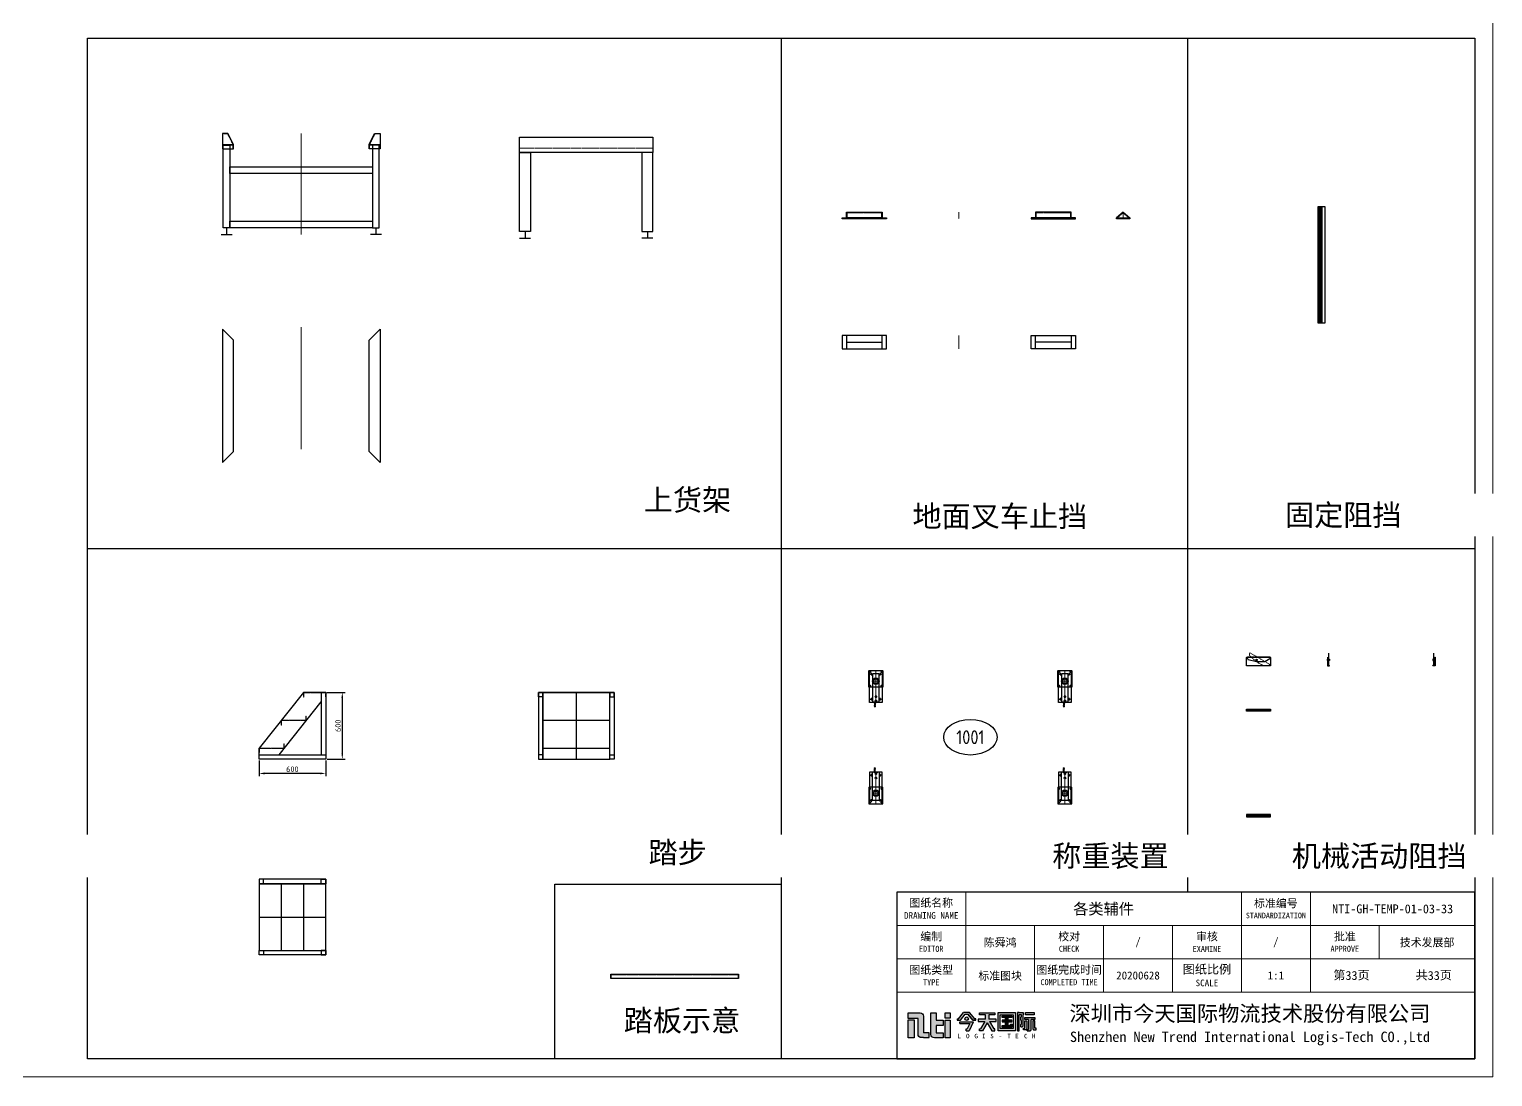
# Model space of a CAD drawing. Header units: millimetres. Extents: x 13310 to 204601, y -25828 to 2684.
# Drawn here: x 20078 to 33241, y -25828 to -16404 of the extents above; entities that cross this region are included whole.
import ezdxf
from ezdxf.enums import TextEntityAlignment as Align

# ---------------------------------------------------------------- set-up
doc = ezdxf.new("R2010")
doc.units = ezdxf.units.MM
doc.linetypes.add('CENTER', pattern=[2, 1.25, -0.25, 0.25, -0.25])
doc.linetypes.add('DASHED2', pattern=[9.525, 6.35, -3.175])
for name, color, linetype, lineweight in [('NTI-中心线层', 1, 'CENTER', 5), ('NTI-标注层', 3, 'Continuous', 9), ('NTI-细实线', 7, 'Continuous', 9), ('NTI-虚线层', 5, 'DASHED2', 9)]:
    doc.layers.add(name, color=color, linetype=linetype, lineweight=lineweight)
doc.layers.add('NTI-粗实线', color=7, linetype='Continuous')
doc.layers.add('NTI-编号层', color=6, linetype='Continuous')
doc.layers.add('NTI-输送设备', color=7, linetype='Continuous', plot=False)
doc.styles.add('NTI标准图块应用文字样式', font='gbenor.shx', dxfattribs={"height": 3.5})
doc.styles.get("Standard").update_dxf_attribs({"font": 'gbenor.shx'})
doc.styles.add('标题栏', font='')
doc.styles.get('标题栏').set_extended_font_data('SimSun')
doc.dimstyles.new('ISO-25', dxfattribs={"dimtxt": 2.5, "dimasz": 2.5, "dimexe": 1.25, "dimexo": 0.625, "dimtad": 1, "dimtxsty": 'Standard', "dimcen": 2.5, "dimadec": 0, "dimazin": 0, "dimtfac": 1, "dimtmove": 0, "dimatfit": 3, "dimfxl": 1, "dimarcsym": 0})

# ---------------------------------------------------------------- blocks, each defined once
blk = doc.blocks.new('*U79')
at = {"layer": 'NTI-输送设备', "color": 2, "const_width": 40}
blk.add_lwpolyline([(-38, 525), (-38, -525)], dxfattribs=at)
at = {"layer": 'NTI-输送设备'}
blk.add_lwpolyline([(-58, 525), (0, 525), (0, -525), (-58, -525)], close=True, dxfattribs=at)
at = {"layer": 'NTI-编号层', "style": 'NTI标准图块应用文字样式'}
for tag, p, flags in [('011备注', (-96, 204), 1), ('012设计单位', (-96, 199), 3)]:
    blk.add_attdef(tag, p, '', height=3.5, dxfattribs=dict(at, flags=flags))
blk = doc.blocks.new('图块标准图框标题栏')
h = blk.add_hatch(color=1)
h.dxf.hatch_style = 1
h.paths.add_polyline_path([(-126.08, 8.76), (-127.42, 8.76), (-127.42, 4.73), (-126.08, 4.73)])
h.paths.add_polyline_path([(-124, 9.62, 0.414214), (-124.75, 10.37), (-125.22, 10.37), (-127.41, 10.37), (-127.41, 9.11), (-125.22, 9.11), (-125.22, 5.54, 0.414214), (-124.47, 4.79), (-124, 4.79), (-122.69, 4.79), (-122.69, 5.9), (-124, 5.9)])
h.paths.add_polyline_path([(-121.17, 8.75), (-121.17, 10.37), (-122.3, 10.37), (-122.3, 5.5, 0.414214), (-121.55, 4.75), (-121.17, 4.75), (-119.6, 4.75), (-119.6, 5.89), (-121.17, 5.89), (-121.17, 7.51), (-119.6, 7.51), (-119.6, 8.75)])
h.paths.add_polyline_path([(-117.97, 8.75), (-119.09, 8.75), (-119.09, 4.75), (-117.97, 4.75)])
h.paths.add_polyline_path([(-117.97, 10.37), (-119.09, 10.37), (-119.09, 9.13), (-117.97, 9.13)])
h = blk.add_hatch(color=256)
h.dxf.hatch_style = 1
h.paths.add_polyline_path([(-113.64, 10.45), (-114.96, 10.45), (-116.14, 9.05), (-116.4, 9.05), (-116.4, 8.75), (-115.7, 8.75), (-114.6, 10.05), (-114, 10.05), (-112.9, 8.75), (-112.2, 8.75), (-112.2, 9.05), (-112.45, 9.05)])
h.paths.add_polyline_path([(-113.88, 9.05, 1), (-114.66, 9.05, 1)])
h.paths.add_polyline_path([(-112.8, 8.25), (-112.8, 8.35), (-115.8, 8.35), (-115.8, 7.95), (-113.6, 7.95), (-114.2, 6.75), (-114.4, 6.75), (-114.4, 6.35), (-113.75, 6.35)])
h.paths.add_polyline_path([(-107.63, 8.95), (-109.33, 8.95), (-109.33, 9.95), (-107.93, 9.95), (-107.93, 10.35), (-111.43, 10.35), (-111.43, 9.95), (-110.03, 9.95), (-110.03, 8.95), (-111.73, 8.95), (-111.73, 8.45), (-110.19, 8.45), (-111.19, 6.75), (-111.43, 6.75), (-111.43, 6.35), (-110.73, 6.35), (-109.68, 8.14), (-108.63, 6.35), (-107.93, 6.35), (-107.93, 6.75), (-108.16, 6.75), (-109.16, 8.45), (-107.63, 8.45)])
h.paths.add_polyline_path([(-103.33, 10.45), (-107.23, 10.45), (-107.23, 6.35), (-103.33, 6.35)])
h.paths.add_polyline_path([(-106.73, 9.95), (-103.83, 9.95), (-103.83, 6.85), (-106.73, 6.85)], flags=16)
h.paths.add_polyline_path([(-106.33, 8.75), (-105.53, 8.75), (-105.53, 9.35), (-106.33, 9.35), (-106.33, 9.65), (-104.13, 9.65), (-104.13, 9.35), (-105.03, 9.35), (-105.03, 8.75), (-104.13, 8.75), (-104.13, 8.35), (-105.03, 8.35), (-105.03, 7.55), (-104.43, 7.55), (-104.43, 7.85), (-104.13, 7.85), (-104.13, 7.55), (-104.13, 7.15), (-106.33, 7.15), (-106.33, 7.55), (-105.53, 7.55), (-105.53, 8.35), (-106.33, 8.35)], flags=0)
h.paths.add_polyline_path([(-101.57, 8.95), (-101.67, 9.05), (-101.67, 9.15), (-101.57, 9.25), (-101.57, 9.95), (-101.57, 10.45), (-102.47, 10.45), (-102.87, 10.45), (-102.87, 6.35), (-102.47, 6.35), (-102.47, 9.95), (-101.97, 9.95), (-101.97, 9.45), (-102.07, 9.45), (-102.07, 8.75), (-101.97, 8.65), (-101.97, 7.85), (-102.07, 7.75), (-102.07, 7.25), (-101.97, 7.25), (-101.82, 7.25, 0.414214), (-101.57, 7.5)])
h.paths.add_polyline_path([(-98.97, 9.35), (-101.17, 9.35), (-101.17, 8.85), (-100.37, 8.85), (-100.37, 6.65), (-100.67, 6.65), (-100.67, 6.35), (-100.37, 6.35), (-100.07, 6.35), (-100.02, 6.35, 0.414214), (-99.77, 6.6), (-99.77, 8.85), (-98.97, 8.85)])
h.paths.add_polyline_path([(-99.07, 10.45), (-101.07, 10.45), (-101.07, 9.95), (-99.07, 9.95)])
h.paths.add_polyline_path([(-100.77, 8.55), (-101.17, 8.55), (-101.17, 6.95), (-101.47, 6.95), (-101.47, 6.55), (-101.17, 6.55), (-101.02, 6.55, 0.414214), (-100.77, 6.8)])
h.paths.add_polyline_path([(-98.97, 8.55), (-99.37, 8.55), (-99.37, 6.8, 0.414214), (-99.12, 6.55), (-98.97, 6.55), (-98.67, 6.55), (-98.67, 6.95), (-98.97, 6.95)])
h = blk.add_hatch(color=256)
h.dxf.hatch_style = 1
h.paths.add_polyline_path([(-105.03, 8.75), (-105.03, 9.35), (-104.13, 9.35), (-104.13, 9.65), (-106.33, 9.65), (-106.33, 9.35), (-105.53, 9.35), (-105.53, 8.75), (-106.33, 8.75), (-106.33, 8.35), (-105.53, 8.35), (-105.53, 7.55), (-106.33, 7.55), (-106.33, 7.15), (-104.13, 7.15), (-104.13, 7.55), (-104.13, 7.85), (-104.43, 7.85), (-104.43, 7.55), (-105.03, 7.55), (-105.03, 8.35), (-104.13, 8.35), (-104.13, 8.75)])
for p, q in [((-116.14, 9.05), (-114.96, 10.45)), ((-115.7, 8.75), (-114.6, 10.05)), ((-113.64, 10.45), (-114.96, 10.45)), ((-114.6, 10.05), (-114, 10.05)), ((-114.6, 10.05), (-114, 10.05)), ((-114, 10.05), (-112.9, 8.75)), ((-112.9, 8.75), (-114, 10.05)), ((-112.45, 9.05), (-113.64, 10.45)), ((-116.4, 9.05), (-116.4, 8.75)), ((-116.4, 9.05), (-116.14, 9.05)), ((-116.4, 8.75), (-115.7, 8.75)), ((-115.8, 7.95), (-113.6, 7.95)), ((-114.4, 6.35), (-114.4, 6.75)), ((-114.4, 6.75), (-114.2, 6.75)), ((-113.6, 7.95), (-114.2, 6.75)), ((-112.8, 8.25), (-113.75, 6.35)), ((-112.9, 8.75), (-112.2, 8.75)), ((-112.2, 8.75), (-112.9, 8.75)), ((-112.2, 9.05), (-112.45, 9.05)), ((-112.2, 8.75), (-112.2, 9.05)), ((-111.43, 6.75), (-111.19, 6.75)), ((-111.43, 6.35), (-111.43, 6.75)), ((-110.19, 8.45), (-111.19, 6.75)), ((-109.68, 8.14), (-110.73, 6.35)), ((-109.68, 8.14), (-108.63, 6.35)), ((-109.16, 8.45), (-108.16, 6.75)), ((-107.93, 6.75), (-108.16, 6.75)), ((-107.93, 6.35), (-107.93, 6.75)), ((-102.07, 7.25), (-101.97, 7.25)), ((-101.57, 9.25), (-101.67, 9.15)), ((-101.67, 9.15), (-101.67, 9.05)), ((-101.57, 8.95), (-101.67, 9.05)), ((-110.73, 6.35), (-111.43, 6.35)), ((-108.63, 6.35), (-107.93, 6.35))]:
    blk.add_line(p, q)
at = {"color": 7, "linetype": 'Continuous'}
for p, q in [((-115.8, 7.95), (-115.8, 8.35)), ((-115.8, 8.35), (-112.8, 8.35)), ((-112.8, 8.35), (-112.8, 8.25)), ((-99.77, 6.6), (-99.77, 8.65))]:
    blk.add_line(p, q, dxfattribs=at)
at = {"color": 1}
for points in [[(-125.22, 9.11), (-127.41, 9.11), (-127.41, 10.37), (-125.22, 10.37)], [(-121.17, 8.75), (-119.6, 8.75), (-119.6, 7.51), (-121.17, 7.51)], [(-121.17, 7.51), (-121.17, 5.89)], [(-124, 4.79), (-122.69, 4.79), (-122.69, 5.9), (-124, 5.9)], [(-121.17, 5.89), (-119.6, 5.89), (-119.6, 4.75), (-121.17, 4.75)]]:
    blk.add_lwpolyline(points, dxfattribs=at)
for points in [[(-125.22, 10.37), (-124.75, 10.37, -0.414214), (-124, 9.62), (-124, 5.9)], [(-121.17, 4.75), (-121.55, 4.75, -0.414214), (-122.3, 5.5), (-122.3, 10.37), (-121.17, 10.37), (-121.17, 8.75)], [(-124, 4.79), (-124.47, 4.79, -0.414214), (-125.22, 5.54), (-125.22, 9.11)]]:
    blk.add_lwpolyline(points, format="xyb", dxfattribs=at)
for points in [[(-119.09, 10.37), (-117.97, 10.37), (-117.97, 9.13), (-119.09, 9.13)], [(-127.42, 8.76), (-126.08, 8.76), (-126.08, 4.73), (-127.42, 4.73)], [(-119.09, 8.75), (-117.97, 8.75), (-117.97, 4.75), (-119.09, 4.75)]]:
    blk.add_lwpolyline(points, close=True, dxfattribs=at)
for points in [[(-110.03, 9.95), (-111.43, 9.95), (-111.43, 10.35), (-107.93, 10.35), (-107.93, 9.95), (-109.33, 9.95)], [(-110.03, 8.95), (-110.03, 9.95)], [(-109.33, 9.95), (-109.33, 8.95)], [(-102.47, 10.45), (-102.87, 10.45), (-102.87, 6.35), (-102.47, 6.35), (-102.47, 9.95)], [(-102.47, 10.45), (-101.57, 10.45), (-101.57, 9.95)], [(-101.97, 9.95), (-102.47, 9.95)], [(-101.57, 9.25), (-101.57, 9.95)], [(-110.03, 8.95), (-111.73, 8.95), (-111.73, 8.45), (-110.19, 8.45)], [(-109.16, 8.45), (-107.63, 8.45), (-107.63, 8.95), (-109.33, 8.95)], [(-105.53, 9.35), (-106.33, 9.35), (-106.33, 9.65), (-104.13, 9.65), (-104.13, 9.35), (-105.03, 9.35)], [(-105.53, 8.75), (-106.33, 8.75), (-106.33, 8.35), (-105.53, 8.35)], [(-104.13, 7.55), (-104.13, 7.15), (-106.33, 7.15), (-106.33, 7.55), (-105.53, 7.55)], [(-105.53, 8.75), (-105.53, 9.35)], [(-105.53, 7.55), (-105.53, 8.35)], [(-105.03, 9.35), (-105.03, 8.75)], [(-105.03, 8.35), (-104.13, 8.35), (-104.13, 8.75), (-105.03, 8.75)], [(-105.03, 8.35), (-105.03, 7.55)], [(-105.03, 7.55), (-104.43, 7.55)], [(-104.43, 7.55), (-104.43, 7.85), (-104.13, 7.85), (-104.13, 7.55)], [(-101.17, 6.55), (-101.47, 6.55), (-101.47, 6.95), (-101.17, 6.95)], [(-100.37, 8.85), (-101.17, 8.85), (-101.17, 9.35), (-98.97, 9.35), (-98.97, 8.85), (-99.77, 8.85)], [(-100.37, 6.35), (-100.67, 6.35), (-100.67, 6.65), (-100.37, 6.65)], [(-100.37, 8.85), (-100.37, 6.65)], [(-98.97, 6.55), (-98.67, 6.55), (-98.67, 6.95), (-98.97, 6.95)]]:
    blk.add_lwpolyline(points)
for points in [[(-107.23, 10.45), (-103.33, 10.45), (-103.33, 6.35), (-107.23, 6.35)], [(-106.73, 9.95), (-103.83, 9.95), (-103.83, 6.85), (-106.73, 6.85)], [(-101.07, 10.45), (-99.07, 10.45), (-99.07, 9.95), (-101.07, 9.95)]]:
    blk.add_lwpolyline(points, close=True)
at = {"color": 7, "linetype": 'Continuous'}
for points in [[(-102.07, 7.25), (-102.07, 7.75), (-101.97, 7.85), (-101.97, 8.65), (-102.07, 8.75), (-102.07, 9.45), (-101.97, 9.45), (-101.97, 9.95)], [(-104.13, 9.55), (-104.13, 9.65), (-106.33, 9.65)], [(-114.4, 6.35), (-113.75, 6.35)], [(-100.67, 6.35), (-100.67, 6.55)], [(-100.67, 6.35), (-100.07, 6.35)], [(-100.02, 6.35), (-100.07, 6.35)]]:
    blk.add_lwpolyline(points, dxfattribs=at)
for points in [[(-101.97, 7.25), (-101.82, 7.25, 0.414214), (-101.57, 7.5), (-101.57, 8.95)], [(-101.17, 6.95), (-101.17, 8.55), (-100.77, 8.55), (-100.77, 6.8, -0.414214), (-101.02, 6.55), (-101.17, 6.55)], [(-100.37, 6.35), (-100.02, 6.35, 0.414214), (-99.77, 6.6), (-99.77, 8.85)], [(-98.97, 6.95), (-98.97, 8.55), (-99.37, 8.55), (-99.37, 6.8, 0.414214), (-99.12, 6.55), (-98.97, 6.55)]]:
    blk.add_lwpolyline(points, format="xyb")
blk.add_circle((-114.27, 9.05), 0.388, dxfattribs=at)
at = {"layer": 'NTI-粗实线'}
blk.add_lwpolyline([(-130, 0), (0, 0), (0, 37.5), (-130, 37.5)], close=True, dxfattribs=at)
at = {"layer": 'NTI-细实线'}
for p, q in [((-114.5, 37.5), (-114.5, 15)), ((-52.5, 22.5), (-52.5, 37.5)), ((-37, 22.5), (-37, 37.5)), ((0, 30), (-130, 30)), ((-99, 30), (-99, 15)), ((-83.5, 30), (-83.5, 15)), ((-68, 30), (-68, 15)), ((-21.5, 30), (-21.5, 22.5)), ((0, 22.5), (-130, 22.5)), ((-52.5, 22.5), (-52.5, 15)), ((-37, 22.5), (-37, 15)), ((0, 15), (-130, 15))]:
    blk.add_line(p, q, dxfattribs=at)
at = {"style": '标题栏'}
blk.add_attdef('图纸名称', text='', height=2.5, dxfattribs=at).set_placement((-83.5, 33.75), align=Align.MIDDLE_CENTER)
for tag, height, p in [('标准编号', 2, (-18.5, 33.75)), ('编制人员', 1.8, (-106.75, 26.25)), ('校对人员', 1.8, (-75.75, 26.25)), ('审核人员', 1.8, (-44.75, 26.25)), ('批准', 1.8, (-10.75, 26.25)), ('图纸类型', 1.8, (-106.75, 18.75)), ('图纸完成时间', 1.8, (-75.75, 18.75)), ('图纸比例', 1.8, (-44.75, 18.75)), ('N', 2, (-27.75, 18.75)), ('N', 2, (-9.25, 18.75))]:
    blk.add_attdef(tag, text='', height=height, dxfattribs=at).set_placement(p, align=Align.MIDDLE)
at = {"layer": 'NTI-细实线', "color": 7, "style": '标题栏'}
for s, p in [('L', (-116.36, 4.64)), ('O', (-114.42, 4.64)), ('G', (-112.54, 4.64)), ('I', (-110.82, 4.64)), ('S', (-108.97, 4.64)), ('-', (-107.13, 4.64)), ('T', (-105.13, 4.64)), ('E', (-103.36, 4.64)), ('C', (-101.38, 4.64)), ('H', (-99.62, 4.64))]:
    blk.add_text(s, height=1, dxfattribs=at).set_placement(p)
at = {"layer": 'NTI-细实线', "attachment_point": 5, "style": '标题栏'}
for s, insert, char_height, width in [('图纸名称\\P{\\H0.83333x;DRAWING NAME}', (-122.25, 33.75), 1.8, 15.1979), ('标准编号\\P{\\H0.7x;STANDARDIZATION}', (-44.75, 33.75), 1.8, 15.1979), ('编制\\P{\\H0.75x;EDITOR}', (-122.25, 26.25), 1.8, 14.4665), ('校对\\P{\\H0.75x;CHECK}', (-91.25, 26.25), 1.8, 14.4665), ('审核\\P{\\H0.75x;EXAMINE}', (-60.25, 26.25), 1.8, 14.4665), ('批准\\P{\\H0.75x;APPROVE}', (-29.25, 26.25), 1.8, 14.4665), ('图纸类型\\P{\\H0.75x;TYPE}', (-122.25, 18.75), 1.8, 14.4665), ('图纸完成时间\\P{\\H0.75x;COMPLETED TIME}', (-91.25, 18.75), 1.8, 17.2878), ('图纸比例\\P{\\H0.75x;SCALE}', (-60.25, 18.75), 2, 14.4665), ('第  页', (-27.75, 18.75), 2, 24.25), ('共  页', (-9.25, 18.75), 2, 24.25), ('深圳市今天国际物流技术股份有限公司\\P{\\H0.66667x;Shenzhen New Trend International Logis-Tech CO.,Ltd}', (-50.58, 7.5), 3.5, 116.0664)]:
    blk.add_mtext(s, dxfattribs=dict(at, insert=insert, char_height=char_height, width=width))
blk = doc.blocks.new('*U80')
at = {"layer": 'NTI-中心线层'}
blk.add_line((0, 910), (0, 0), dxfattribs=at)
at = {"layer": 'NTI-虚线层'}
for p, q in [((-663, 905), (-710, 905)), ((-615, 809), (-663, 905)), ((-615, 770), (-615, 809)), ((615, 809), (663, 905)), ((615, 770), (615, 809)), ((663, 905), (710, 905))]:
    blk.add_line(p, q, dxfattribs=at)
for points in [[(-710, 809), (-615, 809), (-615, 804), (-710, 804)], [(710, 809), (615, 809), (615, 804), (710, 804)]]:
    blk.add_lwpolyline(points, close=True, dxfattribs=at)
at = {"layer": 'NTI-输送设备', "color": 3}
for p, q in [((-722, 0), (-622, 0)), ((-672, 60), (-672, 0)), ((722, 0), (622, 0)), ((672, 60), (672, 0))]:
    blk.add_line(p, q, dxfattribs=at)
for points in [[(-660, 910), (-710, 910), (-710, 770), (-610, 770), (-610, 810)], [(-702, 804), (-642, 804), (-642, 60), (-702, 60)], [(660, 910), (710, 910), (710, 770), (610, 770), (610, 810)], [(702, 804), (642, 804), (642, 60), (702, 60)], [(-642, 610), (642, 610), (642, 550), (-642, 550)], [(-642, 120), (642, 120), (642, 60), (-642, 60)]]:
    blk.add_lwpolyline(points, close=True, dxfattribs=at)
blk = doc.blocks.new('*U81')
at = {"layer": 'NTI-中心线层'}
blk.add_line((0, 0), (-1100, 0), dxfattribs=at)
at = {"layer": 'NTI-输送设备', "color": 3}
for points in [[(-980, 610), (-1080, 710), (120, 710), (20, 610), (-980, 610)], [(-980, -610), (-1080, -710), (120, -710), (20, -610), (-980, -610)]]:
    blk.add_lwpolyline(points, dxfattribs=at)
at = {"layer": 'NTI-编号层', "style": 'NTI标准图块应用文字样式'}
for tag, p, flags in [('011备注', (-479, -65), 1), ('012设计单位', (-479, -70), 3)]:
    blk.add_attdef(tag, p, '', height=3.5, dxfattribs=dict(at, flags=flags))
blk = doc.blocks.new('*U74')
at = {"layer": 'NTI-虚线层'}
blk.add_line((-600, 810), (600, 810), dxfattribs=at)
at = {"layer": 'NTI-输送设备', "color": 3}
for p, q in [((-600, 0), (-500, 0)), ((-550, 60), (-550, 0)), ((600, 0), (500, 0)), ((550, 60), (550, 0))]:
    blk.add_line(p, q, dxfattribs=at)
for points in [[(-600, 910), (600, 910), (600, 770), (-600, 770)], [(-600, 770), (-500, 770), (-500, 60), (-600, 60)], [(600, 770), (500, 770), (500, 60), (600, 60)]]:
    blk.add_lwpolyline(points, close=True, dxfattribs=at)
blk = doc.blocks.new('*U294')
at = {"layer": 'NTI-输送设备', "color": 3}
for p, q in [((-600, 300), (-600, -300)), ((-400, 300), (-400, -300)), ((-400, 300), (-400, -300)), ((-200, 300), (-200, -300)), ((-600, 0), (0, 0))]:
    blk.add_line(p, q, dxfattribs=at)
for points in [[(0, 300), (0, 340), (-600, 340), (-600, 300)], [(-600, 340), (-600, 300), (-560, 300), (-560, 340)], [(0, -300), (0, 300), (-600, 300), (-600, -300)], [(0, 340), (0, 300), (-40, 300), (-40, 340)], [(0, -300), (0, -340), (-600, -340), (-600, -300)], [(-600, -340), (-600, -300), (-560, -300), (-560, -340)], [(0, -340), (0, -300), (-40, -300), (-40, -340)]]:
    blk.add_lwpolyline(points, close=True, dxfattribs=at)
at = {"layer": 'NTI-输送设备', "color": 3, "style": 'NTI标准图块应用文字样式', "flags": 3}
blk.add_attdef('012设计单位', (-333, 79), '', height=3.5, dxfattribs=at)
blk = doc.blocks.new('*D131')
at = {"layer": 'Defpoints', "color": 0, "transparency": 16777216}
for p in [(-600, 0), (-600, -129), (0, 0)]:
    blk.add_point(p, dxfattribs=at)
at = {"layer": 'NTI-标注层', "color": 0, "lineweight": -2, "transparency": 16777216}
for p, q in [((-600, -13), (-600, -154)), ((-50, -129), (-550, -129)), ((0, -13), (0, -154))]:
    blk.add_line(p, q, dxfattribs=at)
at = {"layer": 'NTI-标注层', "color": 0, "transparency": 16777216}
for points in [[(-550, -120), (-550, -137), (-600, -129)], [(-50, -120), (-50, -137), (0, -129)]]:
    blk.add_solid(points, dxfattribs=at)
at = {"layer": 'NTI-标注层', "color": 0, "transparency": 16777216, "insert": (-300, -91), "char_height": 50, "attachment_point": 5}
blk.add_mtext('600', dxfattribs=at)
blk = doc.blocks.new('*D132')
at = {"layer": 'Defpoints', "color": 0, "transparency": 16777216}
for p in [(-3, 600), (0, 0), (149, 0)]:
    blk.add_point(p, dxfattribs=at)
at = {"layer": 'NTI-标注层', "color": 0, "lineweight": -2, "transparency": 16777216}
for p, q in [((10, 600), (174, 600)), ((149, 550), (149, 50)), ((12, 0), (174, 0))]:
    blk.add_line(p, q, dxfattribs=at)
at = {"layer": 'NTI-标注层', "color": 0, "transparency": 16777216}
for points in [[(141, 550), (157, 550), (149, 600)], [(141, 50), (157, 50), (149, 0)]]:
    blk.add_solid(points, dxfattribs=at)
at = {"layer": 'NTI-标注层', "color": 0, "transparency": 16777216, "insert": (111, 300), "char_height": 50, "attachment_point": 5, "rotation": 90}
blk.add_mtext('600', dxfattribs=at)
blk = doc.blocks.new('*U87')
at = {"layer": 'NTI-输送设备', "color": 3}
for p, q in [((-300, 0), (300, 0)), ((0, -600), (0, 0)), ((-300, -250), (300, -250)), ((-300, -250), (300, -250)), ((-300, -500), (300, -500))]:
    blk.add_line(p, q, dxfattribs=at)
for points in [[(-300, 0), (-340, 0), (-340, -600), (-300, -600)], [(-340, 0), (-300, 0), (-300, -40), (-340, -40)], [(300, 0), (-300, 0), (-300, -600), (300, -600)], [(300, 0), (340, 0), (340, -600), (300, -600)], [(340, 0), (300, 0), (300, -40), (340, -40)], [(-340, -600), (-300, -600), (-300, -560), (-340, -560)], [(340, -600), (300, -600), (300, -560), (340, -560)]]:
    blk.add_lwpolyline(points, close=True, dxfattribs=at)
blk = doc.blocks.new('地面叉车止挡')
at = {"layer": 'NTI-中心线层'}
for p, q in [((-120, 0), (0, 0)), ((0, 0), (-120, 0))]:
    blk.add_line(p, q, dxfattribs=at)
at = {"layer": 'NTI-输送设备'}
for p, q in [((-60, 1010), (-60, 690)), ((-60, -1010), (-60, -690))]:
    blk.add_line(p, q, dxfattribs=at)
for points in [[(0, 1050), (0, 650), (-120, 650), (-120, 1050)], [(0, 1010), (0, 690), (-120, 690), (-120, 1010)], [(0, -1050), (0, -650), (-120, -650), (-120, -1050)], [(0, -1010), (0, -690), (-120, -690), (-120, -1010)]]:
    blk.add_lwpolyline(points, close=True, dxfattribs=at)
at = {"layer": 'NTI-编号层', "style": 'NTI标准图块应用文字样式', "flags": 3}
blk.add_attdef('012设计单位', (-44, 0), '', height=3.5, dxfattribs=at)
blk = doc.blocks.new('地面叉车止挡(侧视图)')
at = {"layer": 'NTI-中心线层'}
blk.add_line((0, 60), (0, 0), dxfattribs=at)
at = {"layer": 'NTI-虚线层'}
for p, q in [((-1005, 60), (-1005, 8)), ((-1005, 54), (-695, 54)), ((-695, 60), (-695, 8)), ((695, 60), (695, 8)), ((1005, 54), (695, 54)), ((1005, 60), (1005, 8))]:
    blk.add_line(p, q, dxfattribs=at)
at = {"layer": 'NTI-输送设备'}
for points in [[(-1050, 8), (-650, 8), (-650, 0), (-1050, 0)], [(-1010, 60), (-690, 60), (-690, 8), (-1010, 8)], [(1050, 8), (650, 8), (650, 0), (1050, 0)], [(1010, 60), (690, 60), (690, 8), (1010, 8)]]:
    blk.add_lwpolyline(points, close=True, dxfattribs=at)
blk = doc.blocks.new('地面叉车止挡（立面图）')
at = {"layer": 'NTI-中心线层'}
blk.add_line((0, 0), (0, 60), dxfattribs=at)
at = {"layer": 'NTI-虚线层'}
for q in [(-52, 8), (52, 8)]:
    blk.add_line((0, 53), q, dxfattribs=at)
at = {"layer": 'NTI-输送设备'}
for q in [(-60, 8), (60, 8)]:
    blk.add_line((0, 60), q, dxfattribs=at)
blk.add_lwpolyline([(-60, 8), (60, 8), (60, 0), (-60, 0)], close=True, dxfattribs=at)
blk = doc.blocks.new('称重装置（四组模块）')
at = {"layer": 'NTI-中心线层'}
for p, q in [((35972, -24178), (35954, -24178)), ((35986, -24197), (35962, -24197)), ((35963, -24169), (35963, -24187)), ((35974, -24185), (35974, -24209)), ((36014, -24165), (36014, -24451)), ((36042, -24197), (36066, -24197)), ((36054, -24185), (36054, -24209)), ((36056, -24178), (36074, -24178)), ((36065, -24169), (36065, -24187)), ((37672, -24178), (37654, -24178)), ((37686, -24197), (37662, -24197)), ((37663, -24169), (37663, -24187)), ((37674, -24185), (37674, -24209)), ((37714, -24165), (37714, -24451)), ((37742, -24197), (37766, -24197)), ((37754, -24185), (37754, -24209)), ((37756, -24178), (37774, -24178)), ((37765, -24169), (37765, -24187)), ((35972, -24302), (35954, -24302)), ((35963, -24311), (35963, -24293)), ((35984, -24261), (36044, -24261)), ((36056, -24302), (36074, -24302)), ((36065, -24311), (36065, -24293)), ((37672, -24302), (37654, -24302)), ((37663, -24311), (37663, -24293)), ((37684, -24261), (37744, -24261)), ((37756, -24302), (37774, -24302)), ((37765, -24311), (37765, -24293)), ((35986, -24423), (35962, -24423)), ((35974, -24435), (35974, -24411)), ((36042, -24423), (36066, -24423)), ((36054, -24435), (36054, -24411)), ((37686, -24423), (37662, -24423)), ((37674, -24435), (37674, -24411)), ((37742, -24423), (37766, -24423)), ((37754, -24435), (37754, -24411)), ((35986, -25107), (35962, -25107)), ((35974, -25095), (35974, -25119)), ((36014, -25365), (36014, -25079)), ((36042, -25107), (36066, -25107)), ((36054, -25095), (36054, -25119)), ((37686, -25107), (37662, -25107)), ((37674, -25095), (37674, -25119)), ((37714, -25365), (37714, -25079)), ((37742, -25107), (37766, -25107)), ((37754, -25095), (37754, -25119)), ((35972, -25228), (35954, -25228)), ((35963, -25219), (35963, -25237)), ((35984, -25269), (36044, -25269)), ((36056, -25228), (36074, -25228)), ((36065, -25219), (36065, -25237)), ((37672, -25228), (37654, -25228)), ((37663, -25219), (37663, -25237)), ((37684, -25269), (37744, -25269)), ((37756, -25228), (37774, -25228)), ((37765, -25219), (37765, -25237)), ((35972, -25352), (35954, -25352)), ((35986, -25333), (35962, -25333)), ((35963, -25361), (35963, -25343)), ((35974, -25345), (35974, -25321)), ((36042, -25333), (36066, -25333)), ((36054, -25345), (36054, -25321)), ((36056, -25352), (36074, -25352)), ((36065, -25361), (36065, -25343)), ((37672, -25352), (37654, -25352)), ((37686, -25333), (37662, -25333)), ((37663, -25361), (37663, -25343)), ((37674, -25345), (37674, -25321)), ((37742, -25333), (37766, -25333)), ((37754, -25345), (37754, -25321)), ((37756, -25352), (37774, -25352)), ((37765, -25361), (37765, -25343))]:
    blk.add_line(p, q, dxfattribs=at)
at = {"layer": 'NTI-编号层', "ltscale": 10}
blk.add_ellipse((36864, -24765), major_axis=(240, 0), ratio=0.666667, dxfattribs=at)
at = {"layer": 'NTI-输送设备'}
for p, q in [((36044, -24196), (35984, -24196)), ((35984, -24196), (35984, -24315)), ((36044, -24315), (36044, -24196)), ((37744, -24196), (37684, -24196)), ((37684, -24196), (37684, -24315)), ((37744, -24315), (37744, -24196)), ((35984, -24315), (35984, -24450)), ((36044, -24450), (36044, -24315)), ((37684, -24315), (37684, -24450)), ((37744, -24450), (37744, -24315)), ((36044, -24450), (35984, -24450)), ((35997, -24450), (36031, -24450)), ((36005, -24452), (35999, -24452)), ((35999, -24452), (35999, -24458)), ((35999, -24458), (36005, -24458)), ((36011, -24464), (35999, -24464)), ((36011, -24465), (35999, -24465)), ((36000, -24450), (36000, -24452)), ((36028, -24450), (36001, -24450)), ((36002, -24452), (36002, -24458)), ((36002, -24458), (36002, -24464)), ((36002, -24465), (36002, -24479)), ((36002, -24479), (36008, -24479)), ((36002, -24485), (36002, -24479)), ((36005, -24452), (36011, -24452)), ((36011, -24458), (36005, -24458)), ((36011, -24393), (36007, -24399)), ((36007, -24399), (36011, -24406)), ((36011, -24431), (36007, -24437)), ((36007, -24437), (36011, -24444)), ((36008, -24458), (36008, -24464)), ((36008, -24465), (36008, -24479)), ((36008, -24485), (36008, -24479)), ((36009, -24452), (36009, -24458)), ((36010, -24450), (36010, -24452)), ((36018, -24393), (36011, -24393)), ((36011, -24406), (36018, -24406)), ((36018, -24431), (36011, -24431)), ((36011, -24444), (36018, -24444)), ((36011, -24452), (36011, -24458)), ((36022, -24399), (36018, -24393)), ((36018, -24406), (36022, -24399)), ((36022, -24437), (36018, -24431)), ((36018, -24444), (36022, -24437)), ((37744, -24450), (37684, -24450)), ((37697, -24450), (37731, -24450)), ((37705, -24452), (37699, -24452)), ((37699, -24452), (37699, -24458)), ((37699, -24458), (37705, -24458)), ((37711, -24464), (37699, -24464)), ((37711, -24465), (37699, -24465)), ((37700, -24450), (37700, -24452)), ((37728, -24450), (37701, -24450)), ((37702, -24452), (37702, -24458)), ((37702, -24458), (37702, -24464)), ((37702, -24465), (37702, -24479)), ((37702, -24479), (37708, -24479)), ((37702, -24485), (37702, -24479)), ((37705, -24452), (37711, -24452)), ((37711, -24458), (37705, -24458)), ((37711, -24393), (37707, -24399)), ((37707, -24399), (37711, -24406)), ((37711, -24431), (37707, -24437)), ((37707, -24437), (37711, -24444)), ((37708, -24458), (37708, -24464)), ((37708, -24465), (37708, -24479)), ((37708, -24485), (37708, -24479)), ((37709, -24452), (37709, -24458)), ((37710, -24450), (37710, -24452)), ((37718, -24393), (37711, -24393)), ((37711, -24406), (37718, -24406)), ((37718, -24431), (37711, -24431)), ((37711, -24444), (37718, -24444)), ((37711, -24452), (37711, -24458)), ((37722, -24399), (37718, -24393)), ((37718, -24406), (37722, -24399)), ((37722, -24437), (37718, -24431)), ((37718, -24444), (37722, -24437)), ((36002, -24485), (36002, -24491)), ((36002, -24485), (36008, -24485)), ((36008, -24485), (36008, -24491)), ((37702, -24485), (37702, -24491)), ((37702, -24485), (37708, -24485)), ((37708, -24485), (37708, -24491)), ((36044, -25080), (35984, -25080)), ((35984, -25215), (35984, -25080)), ((35997, -25080), (36031, -25080)), ((36011, -25065), (35999, -25065)), ((36011, -25067), (35999, -25067)), ((35999, -25072), (36005, -25072)), ((35999, -25078), (35999, -25072)), ((36005, -25078), (35999, -25078)), ((36000, -25080), (36000, -25078)), ((36028, -25080), (36001, -25080)), ((36002, -25046), (36002, -25040)), ((36002, -25046), (36008, -25046)), ((36002, -25046), (36002, -25051)), ((36002, -25065), (36002, -25051)), ((36002, -25051), (36008, -25051)), ((36002, -25072), (36002, -25067)), ((36002, -25078), (36002, -25072)), ((36011, -25072), (36005, -25072)), ((36005, -25078), (36011, -25078)), ((36007, -25093), (36011, -25087)), ((36011, -25100), (36007, -25093)), ((36007, -25131), (36011, -25125)), ((36011, -25138), (36007, -25131)), ((36008, -25046), (36008, -25040)), ((36008, -25046), (36008, -25051)), ((36008, -25065), (36008, -25051)), ((36008, -25072), (36008, -25067)), ((36009, -25078), (36009, -25072)), ((36010, -25080), (36010, -25078)), ((36011, -25078), (36011, -25072)), ((36011, -25087), (36018, -25087)), ((36018, -25100), (36011, -25100)), ((36011, -25125), (36018, -25125)), ((36018, -25138), (36011, -25138)), ((36018, -25087), (36022, -25093)), ((36022, -25093), (36018, -25100)), ((36018, -25125), (36022, -25131)), ((36022, -25131), (36018, -25138)), ((36044, -25080), (36044, -25215)), ((37744, -25080), (37684, -25080)), ((37684, -25215), (37684, -25080)), ((37697, -25080), (37731, -25080)), ((37711, -25065), (37699, -25065)), ((37711, -25067), (37699, -25067)), ((37699, -25072), (37705, -25072)), ((37699, -25078), (37699, -25072)), ((37705, -25078), (37699, -25078)), ((37700, -25080), (37700, -25078)), ((37728, -25080), (37701, -25080)), ((37702, -25046), (37702, -25040)), ((37702, -25046), (37708, -25046)), ((37702, -25046), (37702, -25051)), ((37702, -25065), (37702, -25051)), ((37702, -25051), (37708, -25051)), ((37702, -25072), (37702, -25067)), ((37702, -25078), (37702, -25072)), ((37711, -25072), (37705, -25072)), ((37705, -25078), (37711, -25078)), ((37707, -25093), (37711, -25087)), ((37711, -25100), (37707, -25093)), ((37707, -25131), (37711, -25125)), ((37711, -25138), (37707, -25131)), ((37708, -25046), (37708, -25040)), ((37708, -25046), (37708, -25051)), ((37708, -25065), (37708, -25051)), ((37708, -25072), (37708, -25067)), ((37709, -25078), (37709, -25072)), ((37710, -25080), (37710, -25078)), ((37711, -25078), (37711, -25072)), ((37711, -25087), (37718, -25087)), ((37718, -25100), (37711, -25100)), ((37711, -25125), (37718, -25125)), ((37718, -25138), (37711, -25138)), ((37718, -25087), (37722, -25093)), ((37722, -25093), (37718, -25100)), ((37718, -25125), (37722, -25131)), ((37722, -25131), (37718, -25138)), ((37744, -25080), (37744, -25215)), ((35984, -25334), (35984, -25215)), ((36044, -25215), (36044, -25334)), ((37684, -25334), (37684, -25215)), ((37744, -25215), (37744, -25334)), ((36044, -25334), (35984, -25334)), ((37744, -25334), (37684, -25334))]:
    blk.add_line(p, q, dxfattribs=at)
for points in [[(36078, -24170), (36078, -24310, -0.414214), (36073, -24315), (35955, -24315, -0.414214), (35950, -24310), (35950, -24170, -0.414214), (35955, -24165), (36073, -24165, -0.414214)], [(37778, -24170), (37778, -24310, -0.414214), (37773, -24315), (37655, -24315, -0.414214), (37650, -24310), (37650, -24170, -0.414214), (37655, -24165), (37773, -24165, -0.414214)], [(36078, -25360), (36078, -25220, 0.414214), (36073, -25215), (35955, -25215, 0.414214), (35950, -25220), (35950, -25360, 0.414214), (35955, -25365), (36073, -25365, 0.414214)], [(37778, -25360), (37778, -25220, 0.414214), (37773, -25215), (37655, -25215, 0.414214), (37650, -25220), (37650, -25360, 0.414214), (37655, -25365), (37773, -25365, 0.414214)]]:
    blk.add_lwpolyline(points, format="xyb", close=True, dxfattribs=at)
for points in [[(35958, -24315), (35958, -24165), (36070, -24165), (36070, -24315)], [(37658, -24315), (37658, -24165), (37770, -24165), (37770, -24315)], [(36070, -24315), (36070, -24451), (35958, -24451), (35958, -24315)], [(37770, -24315), (37770, -24451), (37658, -24451), (37658, -24315)], [(36070, -25215), (36070, -25079), (35958, -25079), (35958, -25215)], [(37770, -25215), (37770, -25079), (37658, -25079), (37658, -25215)], [(35958, -25215), (35958, -25365), (36070, -25365), (36070, -25215)], [(37658, -25215), (37658, -25365), (37770, -25365), (37770, -25215)]]:
    blk.add_lwpolyline(points, dxfattribs=at)
for centre, radius in [((35963, -24178), 4), ((35974, -24197), 6.5), ((36054, -24197), 6.5), ((36065, -24178), 4), ((37663, -24178), 4), ((37674, -24197), 6.5), ((37754, -24197), 6.5), ((37765, -24178), 4), ((35963, -24302), 4), ((36014, -24261), 30), ((36014, -24261), 20), ((36065, -24302), 4), ((37663, -24302), 4), ((37714, -24261), 30), ((37714, -24261), 20), ((37765, -24302), 4), ((35974, -24423), 6.5), ((36014, -24399), 6.5), ((36014, -24437), 6.5), ((36054, -24423), 6.5), ((37674, -24423), 6.5), ((37714, -24399), 6.5), ((37714, -24437), 6.5), ((37754, -24423), 6.5), ((35974, -25107), 6.5), ((36014, -25093), 6.5), ((36014, -25131), 6.5), ((36054, -25107), 6.5), ((37674, -25107), 6.5), ((37714, -25093), 6.5), ((37714, -25131), 6.5), ((37754, -25107), 6.5), ((35963, -25228), 4), ((36014, -25269), 30), ((36014, -25269), 20), ((36065, -25228), 4), ((37663, -25228), 4), ((37714, -25269), 30), ((37714, -25269), 20), ((37765, -25228), 4), ((35963, -25352), 4), ((35974, -25333), 6.5), ((36054, -25333), 6.5), ((36065, -25352), 4), ((37663, -25352), 4), ((37674, -25333), 6.5), ((37754, -25333), 6.5), ((37765, -25352), 4)]:
    blk.add_circle(centre, radius, dxfattribs=at)
for centre, radius, start, end in [((36014, -24399), 6.5, 208.3336, 211.6664), ((36014, -24437), 6.5, 208.3336, 211.6664), ((36014, -24399), 6.5, 267.6433, 272.3567), ((36014, -24437), 6.5, 267.6433, 272.3567), ((36014, -24399), 6.5, 328.3336, 331.6664), ((36014, -24437), 6.5, 328.3336, 331.6664), ((37714, -24399), 6.5, 208.3336, 211.6664), ((37714, -24437), 6.5, 208.3336, 211.6664), ((37714, -24399), 6.5, 267.6433, 272.3567), ((37714, -24437), 6.5, 267.6433, 272.3567), ((37714, -24399), 6.5, 328.3336, 331.6664), ((37714, -24437), 6.5, 328.3336, 331.6664), ((36004, -24493), 2.41, 56.3784, 129.4797), ((36007, -24488), 2.72, 234.531, 299.7394), ((37704, -24493), 2.41, 56.3784, 129.4797), ((37707, -24488), 2.72, 234.531, 299.7394), ((36004, -25038), 2.41, 230.5203, 303.6216), ((36007, -25042), 2.72, 60.2606, 125.469), ((36014, -25093), 6.5, 148.3336, 151.6664), ((36014, -25131), 6.5, 148.3336, 151.6664), ((36014, -25093), 6.5, 87.6433, 92.3567), ((36014, -25131), 6.5, 87.6433, 92.3567), ((36014, -25093), 6.5, 28.3336, 31.6664), ((36014, -25131), 6.5, 28.3336, 31.6664), ((37704, -25038), 2.41, 230.5203, 303.6216), ((37707, -25042), 2.72, 60.2606, 125.469), ((37714, -25093), 6.5, 148.3336, 151.6664), ((37714, -25131), 6.5, 148.3336, 151.6664), ((37714, -25093), 6.5, 87.6433, 92.3567), ((37714, -25131), 6.5, 87.6433, 92.3567), ((37714, -25093), 6.5, 28.3336, 31.6664), ((37714, -25131), 6.5, 28.3336, 31.6664)]:
    blk.add_arc(centre, radius, start, end, dxfattribs=at)
at = {"layer": 'NTI-标注层', "style": 'NTI标准图块应用文字样式'}
for tag, flags, p in [('011备注', 1, (36864, -24963)), ('012设计单位', 3, (36864, -25019))]:
    blk.add_attdef(tag, text='', height=35, dxfattribs=dict(at, flags=flags)).set_placement(p, align=Align.MIDDLE_LEFT)
at = {"layer": 'NTI-编号层', "style": 'NTI标准图块应用文字样式'}
blk.add_attdef('000设备编号', text='', height=125, dxfattribs=at).set_placement((36864, -24765), align=Align.MIDDLE)
blk = doc.blocks.new('*U84')
at = {"layer": 'NTI-中心线层'}
for p, q in [((190, 482), (190, 465)), ((190, -482), (190, -465))]:
    blk.add_line(p, q, dxfattribs=at)
at = {"layer": 'NTI-输送设备', "color": 3}
for p, q in [((100, 482), (315, 482)), ((100, -482), (315, -482))]:
    blk.add_line(p, q, dxfattribs=at)
at = {"layer": 'NTI-输送设备', "color": 3, "const_width": 10}
for points in [[(104, 472), (314, 472)], [(104, -472), (314, -472)]]:
    blk.add_lwpolyline(points, dxfattribs=at)
at = {"layer": 'NTI-输送设备', "color": 3}
for points in [[(100, 485), (315, 485), (315, 465), (100, 465)], [(104, 477), (314, 477), (314, 467), (104, 467)], [(184, 482), (196, 482), (196, 465), (184, 465)], [(100, -485), (315, -485), (315, -465), (100, -465)], [(104, -477), (314, -477), (314, -467), (104, -467)], [(184, -482), (196, -482), (196, -465), (184, -465)]]:
    blk.add_lwpolyline(points, close=True, dxfattribs=at)
at = {"layer": 'NTI-标注层', "style": 'NTI标准图块应用文字样式'}
blk.add_attdef('011备注', (161, -27), '', height=35, dxfattribs=at)
at = {"layer": 'NTI-标注层', "style": 'NTI标准图块应用文字样式', "flags": 3}
blk.add_attdef('012设计单位', (161, -82), '', height=35, dxfattribs=at)
blk = doc.blocks.new('机械活动阻挡（侧视图）')
at = {"layer": 'NTI-虚线层'}
blk.add_lwpolyline([(40, 3), (93, 3, 0.214494), (97, 5), (100, 7, 0.474703), (98, 15), (-75, 115, 0.57735), (-82, 110), (-82, 96, 0.192743), (-81, 93), (-25, 40, 0.057686), (-24, 39), (38, 4, 0.131652)], format="xyb", close=True, dxfattribs=at)
at = {"layer": 'NTI-输送设备', "color": 3}
for points in [[(-102, 78), (102, 78, -0.414214), (108, 73), (108, 0), (-108, 0), (-108, 73, -0.414214)], [(57, 38), (103, 65, 0.214494), (106, 68), (107, 71, 0.474703), (102, 77), (-98, 77, 0.57735), (-103, 70), (-96, 58, 0.192743), (-93, 55), (-17, 38, 0.057686), (-16, 38), (55, 38, 0.131652)]]:
    blk.add_lwpolyline(points, format="xyb", close=True, dxfattribs=at)
blk.add_lwpolyline([(-108, 3), (108, 3)], dxfattribs=at)
blk.add_circle((-18, 52), 6, dxfattribs=at)
blk = doc.blocks.new('机械活动阻挡（立面图）')
at = {"layer": 'NTI-中心线层'}
for p, q in [((-484, 53), (-466, 53)), ((480, 53), (464, 53))]:
    blk.add_line(p, q, dxfattribs=at)
at = {"layer": 'NTI-输送设备', "color": 3}
for p, q in [((-484, 78), (-486, 78)), ((-466, 0), (-466, 3)), ((464, 0), (464, 3)), ((480, 78), (484, 78))]:
    blk.add_line(p, q, dxfattribs=at)
for points in [[(-486, 78), (-486, 0), (-466, 0)], [(-484, 78), (-484, 3), (-466, 3)], [(484, 78), (484, 0), (464, 0)], [(480, 78), (480, 3), (464, 3)]]:
    blk.add_lwpolyline(points, dxfattribs=at)
for points in [[(-484, 47), (-484, 59), (-466, 59), (-466, 47)], [(480, 47), (480, 59), (464, 59), (464, 47)]]:
    blk.add_lwpolyline(points, close=True, dxfattribs=at)
at = {"layer": 'NTI-输送设备', "color": 3, "const_width": 10}
for points in [[(-474, 3), (-474, 116)], [(470, 3), (470, 116)]]:
    blk.add_lwpolyline(points, dxfattribs=at)
blk = doc.blocks.new('踏板')
at = {"layer": 'NTI-虚线层', "lineweight": -3}
for p, q in [((-572, 37), (572, 37)), ((-572, 0), (-572, 37)), ((572, 37), (572, 0))]:
    blk.add_line(p, q, dxfattribs=at)
at = {"layer": 'NTI-输送设备', "lineweight": -3}
blk.add_lwpolyline([(-575, 40), (575, 40), (575, 0), (-575, 0)], close=True, dxfattribs=at)
blk = doc.blocks.new('*U122')
at = {"layer": 'NTI-虚线层'}
for points in [[(-195.5, 597), (-4.5, 597, -0.414213562), (-3, 595.5), (-3, 560), (0, 560), (0, 597, 0.414213562), (-3, 600), (-197, 600, 0.414213562), (-200, 597), (-200, 557), (-197, 557), (-197, 595.5, -0.414213562)], [(-178, 387), (-175, 387), (-175, 350, -0.414213562), (-178, 347), (-395.5, 347, 0.414213562), (-397, 345.5), (-397, 307), (-400, 307), (-400, 347, -0.414213562), (-397, 350), (-179.5, 350, 0.414213562), (-178, 351.5)], [(-378, 137), (-375, 137), (-375, 100, -0.414213562), (-378, 97), (-595.5, 97, 0.414213562), (-597, 95.5), (-597, 57), (-600, 57), (-600, 97, -0.414213562), (-597, 100), (-379.5, 100, 0.414213562), (-378, 101.5)]]:
    blk.add_lwpolyline(points, format="xyb", close=True, dxfattribs=at)
at = {"layer": 'NTI-输送设备', "color": 3}
for p, q in [((-200, 600), (-600, 100)), ((-200, 597), (-200, 600)), ((0, 600), (-200, 600)), ((-40, 600), (-40, 40)), ((0, 600), (0, 40)), ((-420.071, 40), (-40, 516.114)), ((-378, 97), (-375, 97)), ((-375, 100), (-375, 97))]:
    blk.add_line(p, q, dxfattribs=at)
at = {"layer": 'NTI-输送设备'}
for p, q in [((-178, 347), (-175, 347)), ((-175, 350), (-175, 347)), ((-600, 40), (-600, 100)), ((-597, 100), (-600, 100))]:
    blk.add_line(p, q, dxfattribs=at)
at = {"layer": 'NTI-输送设备', "color": 3}
blk.add_lwpolyline([(-600, 40), (0, 40), (0, 0), (-600, 0)], close=True, dxfattribs=at)
at = {"layer": 'NTI-标注层'}
dim = blk.add_linear_dim(base=(148.906, 0), p1=(-2.913, 599.999), p2=(0, 0), angle=90, dimstyle='ISO-25', override={"dimscale": 20, "dimfxl": 2.5}, dxfattribs=at)
dim.commit()
dim.dimension.update_dxf_attribs({"geometry": '*D132', "text_midpoint": (111.406, 299.999)})
dim = blk.add_linear_dim(base=(-600, -128.539), p1=(0, 0), p2=(-600, 0), dimstyle='ISO-25', override={"dimscale": 20, "dimfxl": 2.5}, dxfattribs=at)
dim.commit()
dim.dimension.update_dxf_attribs({"geometry": '*D131', "text_midpoint": (-300, -91.039)})

msp = doc.modelspace()

# ---------------------------------------------------------------- linework, layer by layer
at = {"layer": 'NTI-粗实线'}
msp.add_lwpolyline([(20601, -25668), (20601, -16484), (33081, -16484), (33081, -25668)], close=True, dxfattribs=at)
at = {"layer": 'NTI-细实线'}
msp.add_lwpolyline([(19801, -25828), (19801, -16324), (33241, -16324), (33241, -25828)], close=True, dxfattribs=at)
at = {"layer": 'NTI-输送设备'}
msp.add_line((20601, -21076), (33081, -21076), dxfattribs=at)

# ---------------------------------------------------------------- block references
msp.add_blockref('*U87', (24999, -22371))
ref = msp.add_blockref('图块标准图框标题栏', (33081, -25668), dxfattribs=dict(xscale=40, yscale=40, zscale=40))
ref.add_attrib('图纸名称', '各类辅件', dxfattribs={"height": 100, "style": '标题栏'}).set_placement((29741, -24318), align=Align.MIDDLE_CENTER)
ref.add_attrib('标准编号', 'NTI-GH-TEMP-01-03-33', dxfattribs={"height": 80, "style": '标题栏'}).set_placement((32341, -24318), align=Align.MIDDLE)
ref.add_attrib('图纸类型', '标准图块', dxfattribs={"height": 72, "style": '标题栏'}).set_placement((28811, -24918), align=Align.MIDDLE)
ref.add_attrib('图纸比例', '1:1', dxfattribs={"height": 72, "style": '标题栏'}).set_placement((31291, -24918), align=Align.MIDDLE)
ref.add_attrib('图纸完成时间', '20200628', dxfattribs={"height": 72, "style": '标题栏'}).set_placement((30051, -24918), align=Align.MIDDLE)
ref.add_attrib('编制人员', '陈舜鸿', dxfattribs={"height": 72, "style": '标题栏'}).set_placement((28811, -24618), align=Align.MIDDLE)
ref.add_attrib('校对人员', '/', dxfattribs={"height": 72, "style": '标题栏'}).set_placement((30051, -24618), align=Align.MIDDLE)
ref.add_attrib('审核人员', '/', dxfattribs={"height": 72, "style": '标题栏'}).set_placement((31291, -24618), align=Align.MIDDLE)
ref.add_attrib('批准', '技术发展部', dxfattribs={"height": 72, "style": '标题栏'}).set_placement((32651, -24618), align=Align.MIDDLE)
ref.add_attrib('N', '33', dxfattribs={"height": 80, "style": '标题栏'}).set_placement((32711, -24918), align=Align.MIDDLE)
ref.add_attrib('N', '33', dxfattribs={"height": 80, "style": '标题栏'}).set_placement((31971, -24918), align=Align.MIDDLE)
at = {"layer": 'NTI-标注层'}
msp.add_blockref('称重装置（四组模块）', (-8321, 1991), dxfattribs=at).add_auto_attribs({'000设备编号': '1001'})
at = {"layer": 'NTI-粗实线', "lineweight": -3}
msp.add_blockref('踏板', (25884, -24946), dxfattribs=at)
at = {"layer": 'NTI-输送设备'}
for name, p in [('*U80', (22525, -18251)), ('*U74', (25088, -18284)), ('*U79', (31730, -18525)), ('地面叉车止挡(侧视图)', (28439, -18109)), ('地面叉车止挡（立面图）', (29916, -18109)), ('机械活动阻挡（侧视图）', (31135, -22131)), ('机械活动阻挡（立面图）', (32240, -22131)), ('*U122', (22745, -22971)), ('*U84', (30927, -23005)), ('*U294', (22745, -24392))]:
    msp.add_blockref(name, p, dxfattribs=at)
at = {"layer": 'NTI-输送设备', "color": 7, "rotation": 270}
msp.add_blockref('*U81', (22525, -20183), dxfattribs=at)
at = {"layer": 'NTI-输送设备', "rotation": 270}
msp.add_blockref('地面叉车止挡', (28439, -19279), dxfattribs=at)

# ---------------------------------------------------------------- next in the draw order: texts
at = {"layer": 'NTI-细实线', "char_height": 192, "attachment_point": 5, "style": '标题栏', "bg_fill": 2}
for s, insert, width in [('固定阻挡', (31897, -20786), 20918.43), ('踏步', (25910, -23821), 1282.08)]:
    msp.add_mtext(s, dxfattribs=dict(at, insert=insert, width=width))

# ---------------------------------------------------------------- next in the draw order: linework, layer by layer
at = {"layer": 'NTI-输送设备'}
for p, q in [((26841, -16484), (26841, -25668)), ((30497, -16484), (30497, -24168))]:
    msp.add_line(p, q, dxfattribs=at)

# ---------------------------------------------------------------- next in the draw order: texts
at = {"layer": 'NTI-细实线', "char_height": 192, "attachment_point": 5, "style": '标题栏', "bg_fill": 2}
for s, insert, width in [('上货架', (25999, -20649), 1282.08), ('地面叉车止挡', (28808, -20796), 2371.15)]:
    msp.add_mtext(s, dxfattribs=dict(at, insert=insert, width=width))

# ---------------------------------------------------------------- next in the draw order: texts
at = {"layer": 'NTI-细实线', "insert": (29803, -23853), "char_height": 192, "width": 20918.43, "attachment_point": 5, "style": '标题栏', "bg_fill": 2}
msp.add_mtext('称重装置', dxfattribs=at)

# ---------------------------------------------------------------- next in the draw order: texts
at = {"layer": 'NTI-细实线', "insert": (32220, -23853), "char_height": 192, "width": 20918.43, "attachment_point": 5, "style": '标题栏', "bg_fill": 2}
msp.add_mtext('机械活动阻挡', dxfattribs=at)

# ---------------------------------------------------------------- next in the draw order: linework, layer by layer
at = {"layer": 'NTI-粗实线', "lineweight": -3}
msp.add_lwpolyline([(24806, -24096), (26841, -24096), (26841, -25668), (24806, -25668)], close=True, dxfattribs=at)

# ---------------------------------------------------------------- next in the draw order: texts
at = {"layer": 'NTI-细实线', "insert": (25949, -25333), "char_height": 192, "width": 1282.08, "attachment_point": 5, "style": '标题栏', "bg_fill": 2}
msp.add_mtext('踏板示意', dxfattribs=at)

doc.saveas('drawing.dxf')
